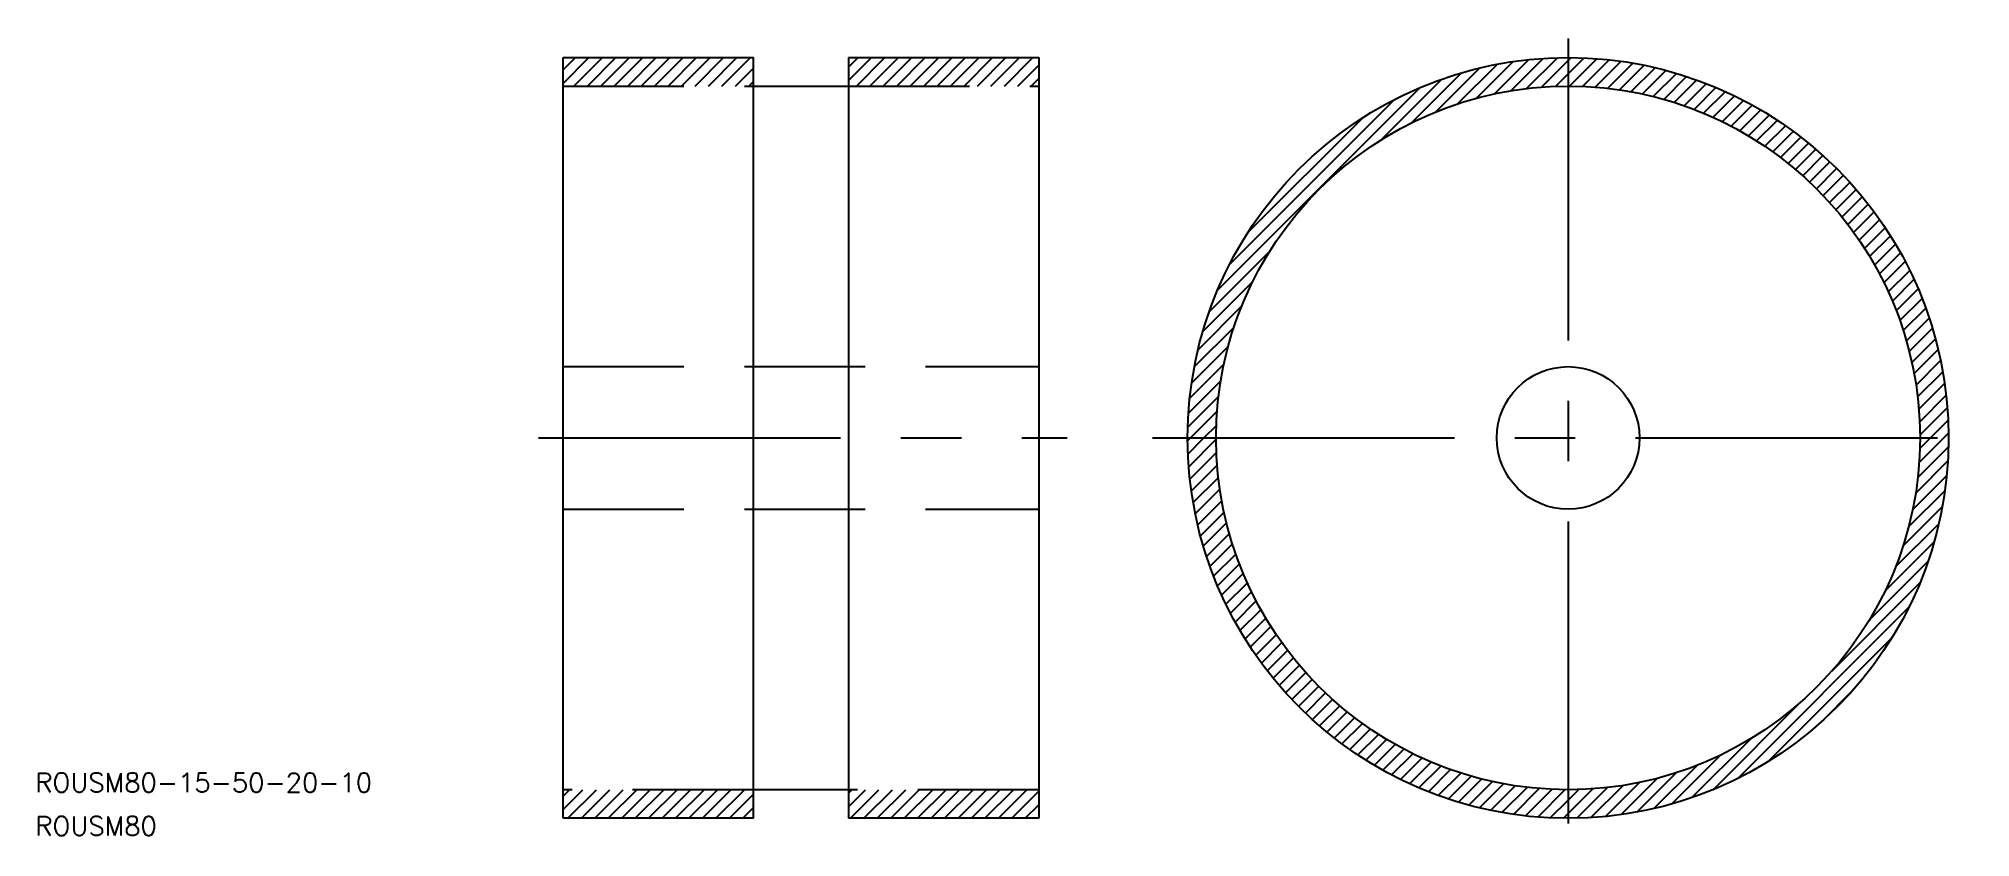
# Model space of a CAD drawing. Extents: x -7 to 196, y 10 to 94.
import ezdxf

# ---------------------------------------------------------------- set-up
doc = ezdxf.new("R2010")
doc.units = 0
doc.linetypes.add('CENTER', pattern=[50.8, 31.75, -6.35, 6.35, -6.35])
doc.linetypes.add('DASHED', pattern=[19.05, 12.7, -6.35])
doc.layers.get('0').update_dxf_attribs({"linetype": 'CONTINUOUS'})
doc.layers.add('CENTER', color=1, linetype='CENTER')
doc.styles.get("Standard").update_dxf_attribs({"font": 'txt.shx'})

# ---------------------------------------------------------------- blocks, each defined once
blk = doc.blocks.new('*X2')
at = {"color": 0, "linetype": 'CONTINUOUS'}
for p, q in [((48.08, 89.1), (50.79, 91.81)), ((48.08, 90.51), (49.38, 91.81)), ((49.21, 88.81), (52.21, 91.81)), ((50.62, 88.81), (53.62, 91.81)), ((52.04, 88.81), (55.04, 91.81)), ((53.45, 88.81), (56.45, 91.81)), ((54.86, 88.81), (57.86, 91.81)), ((56.28, 88.81), (59.28, 91.81)), ((57.69, 88.81), (60.69, 91.81)), ((59.11, 88.81), (62.11, 91.81)), ((60.52, 88.81), (63.52, 91.81)), ((61.94, 88.81), (64.94, 91.81)), ((63.35, 88.81), (66.35, 91.81)), ((64.76, 88.81), (67.76, 91.81)), ((78.08, 89.4), (80.49, 91.81)), ((78.08, 90.81), (79.08, 91.81)), ((78.91, 88.81), (81.91, 91.81)), ((80.32, 88.81), (83.32, 91.81)), ((81.73, 88.81), (84.73, 91.81)), ((83.15, 88.81), (86.15, 91.81)), ((84.56, 88.81), (87.56, 91.81)), ((85.98, 88.81), (88.98, 91.81)), ((87.39, 88.81), (90.39, 91.81)), ((88.81, 88.81), (91.81, 91.81)), ((90.22, 88.81), (93.22, 91.81)), ((91.63, 88.81), (94.63, 91.81)), ((93.05, 88.81), (96.05, 91.81)), ((94.46, 88.81), (97.46, 91.81)), ((145.96, 87.98), (149.57, 91.59)), ((147.71, 88.31), (151.12, 91.72)), ((149.36, 88.55), (152.6, 91.79)), ((150.92, 88.7), (153.73, 91.5)), ((153.73, 91.5), (154.03, 91.8)), ((153.73, 90.09), (155.41, 91.77)), ((153.86, 88.8), (156.74, 91.69)), ((155.24, 88.77), (158.04, 91.57)), ((156.58, 88.7), (159.3, 91.42)), ((66.18, 88.81), (68.08, 90.71)), ((95.88, 88.81), (98.08, 91.01)), ((97.29, 88.81), (98.08, 89.6)), ((134.05, 83.14), (140.45, 89.54)), ((137.27, 84.94), (142.53, 90.21)), ((139.84, 86.1), (144.46, 90.72)), ((142.08, 86.92), (146.26, 91.1)), ((144.1, 87.53), (147.95, 91.39)), ((152.42, 88.78), (153.73, 90.09)), ((157.87, 88.57), (160.52, 91.22)), ((159.12, 88.41), (161.71, 91)), ((160.34, 88.21), (162.87, 90.75)), ((161.52, 87.98), (164, 90.46)), ((162.66, 87.71), (165.11, 90.15)), ((163.78, 87.41), (166.18, 89.82)), ((164.87, 87.09), (167.24, 89.45)), ((67.59, 88.81), (68.08, 89.3)), ((116.89, 67.39), (138.14, 88.64)), ((118.13, 70.05), (135.49, 87.4)), ((165.93, 86.73), (168.27, 89.07)), ((166.97, 86.36), (169.27, 88.66)), ((167.98, 85.95), (170.26, 88.23)), ((168.96, 85.52), (171.22, 87.78)), ((120.04, 73.37), (132.16, 85.49)), ((169.92, 85.07), (172.16, 87.31)), ((170.86, 84.6), (173.08, 86.81)), ((171.78, 84.1), (173.98, 86.3)), ((172.68, 83.58), (174.86, 85.77)), ((173.55, 83.04), (175.72, 85.21)), ((174.41, 82.49), (176.57, 84.64)), ((175.24, 81.91), (177.39, 84.05)), ((176.06, 81.31), (178.2, 83.45)), ((176.85, 80.69), (178.99, 82.82)), ((177.63, 80.05), (179.76, 82.18)), ((178.39, 79.39), (180.51, 81.52)), ((179.12, 78.71), (181.25, 80.84)), ((179.84, 78.02), (181.96, 80.14)), ((180.54, 77.3), (182.66, 79.42)), ((181.22, 76.57), (183.34, 78.69)), ((181.88, 75.81), (184.01, 77.94)), ((182.52, 75.04), (184.65, 77.17)), ((183.14, 74.25), (185.28, 76.39)), ((183.75, 73.44), (185.89, 75.58)), ((184.33, 72.6), (186.48, 74.76)), ((184.89, 71.75), (187.06, 73.92)), ((116, 65.08), (122.39, 71.48)), ((185.43, 70.88), (187.61, 73.06)), ((185.95, 69.99), (188.15, 72.18)), ((186.45, 69.07), (188.66, 71.28)), ((186.93, 68.14), (189.16, 70.37)), ((187.38, 67.18), (189.64, 69.43)), ((115.33, 63), (120.59, 68.26)), ((187.82, 66.19), (190.09, 68.47)), ((188.22, 65.19), (190.52, 67.49)), ((114.82, 61.08), (119.43, 65.69)), ((188.61, 64.15), (190.94, 66.49)), ((188.96, 63.1), (191.32, 65.46)), ((114.43, 59.28), (118.61, 63.46)), ((189.29, 62.01), (191.69, 64.41)), ((189.59, 60.9), (192.03, 63.34)), ((114.15, 57.58), (118, 61.43)), ((189.86, 59.76), (192.34, 62.24)), ((190.1, 58.58), (192.63, 61.11)), ((113.94, 55.96), (117.55, 59.57)), ((190.31, 57.37), (192.89, 59.95)), ((113.81, 54.42), (117.22, 57.82)), ((190.47, 56.12), (193.12, 58.77)), ((190.6, 54.84), (193.31, 57.55)), ((113.74, 52.93), (116.99, 56.18)), ((190.69, 53.51), (193.47, 56.3)), ((190.73, 52.13), (193.6, 55.01)), ((114.03, 51.81), (116.83, 54.61)), ((115.44, 51.81), (116.75, 53.11)), ((191.81, 51.81), (193.68, 53.68)), ((113.73, 51.5), (114.03, 51.81)), ((113.76, 50.12), (115.44, 51.81)), ((113.84, 48.79), (116.73, 51.67)), ((190.49, 47.66), (193.72, 50.88)), ((190.64, 49.22), (193.23, 51.81)), ((190.71, 50.7), (191.81, 51.81)), ((193.23, 51.81), (193.72, 52.3)), ((113.96, 47.49), (116.76, 50.29)), ((114.12, 46.24), (116.84, 48.96)), ((190.27, 46.02), (193.66, 49.41)), ((114.31, 45.01), (116.96, 47.66)), ((189.96, 44.29), (193.53, 47.87)), ((114.53, 43.82), (117.12, 46.41)), ((114.79, 42.66), (117.32, 45.2)), ((189.52, 42.45), (193.34, 46.26)), ((115.07, 41.53), (117.56, 44.02)), ((115.38, 40.43), (117.82, 42.87)), ((188.15, 38.25), (192.7, 42.79)), ((188.94, 40.45), (193.07, 44.58)), ((115.72, 39.35), (118.12, 41.75)), ((116.08, 38.3), (118.45, 40.66)), ((187.06, 35.73), (192.21, 40.89)), ((116.46, 37.27), (118.8, 39.6)), ((185.38, 32.65), (191.56, 38.83)), ((116.87, 36.26), (119.18, 38.57)), ((117.3, 35.28), (119.58, 37.56)), ((117.75, 34.32), (120.01, 36.57)), ((181.45, 27.3), (190.71, 36.56)), ((118.23, 33.37), (120.46, 35.61)), ((118.72, 32.45), (120.94, 34.67)), ((119.23, 31.55), (121.43, 33.75)), ((119.77, 30.67), (121.95, 32.85)), ((171.57, 16), (189.53, 33.97)), ((120.32, 29.81), (122.49, 31.98)), ((120.89, 28.97), (123.05, 31.12)), ((174.76, 17.78), (187.75, 30.78)), ((121.48, 28.14), (123.63, 30.29)), ((122.09, 27.33), (124.23, 29.47)), ((122.71, 26.55), (124.85, 28.68)), ((123.36, 25.78), (125.48, 27.9)), ((124.02, 25.02), (126.14, 27.15)), ((124.7, 24.29), (126.82, 26.41)), ((125.39, 23.57), (127.52, 25.69)), ((126.11, 22.87), (128.23, 24.99)), ((180.29, 21.9), (183.64, 25.25)), ((126.84, 22.19), (128.96, 24.31)), ((127.59, 21.53), (129.72, 23.65)), ((128.36, 20.88), (130.49, 23.01)), ((129.14, 20.25), (131.28, 22.39)), ((168.97, 14.82), (178.23, 24.08)), ((129.95, 19.64), (132.1, 21.79)), ((130.77, 19.05), (132.93, 21.2)), ((131.61, 18.47), (133.78, 20.64)), ((132.47, 17.92), (134.65, 20.1)), ((133.35, 17.38), (135.55, 19.58)), ((134.25, 16.87), (136.46, 19.08)), ((135.17, 16.37), (137.4, 18.6)), ((164.64, 13.32), (169.8, 18.48)), ((166.7, 13.97), (172.89, 20.15)), ((136.1, 15.9), (138.36, 18.15)), ((137.06, 15.44), (139.34, 17.72)), ((138.04, 15.01), (140.35, 17.31)), ((139.05, 14.6), (141.38, 16.93)), ((140.07, 14.21), (142.44, 16.57)), ((160.96, 12.46), (165.08, 16.59)), ((162.74, 12.83), (167.28, 17.38)), ((48.08, 12.73), (50.16, 14.81)), ((48.08, 14.14), (48.75, 14.81)), ((48.57, 11.81), (51.57, 14.81)), ((49.99, 11.81), (52.99, 14.81)), ((51.4, 11.81), (54.4, 14.81)), ((52.82, 11.81), (55.82, 14.81)), ((54.23, 11.81), (57.23, 14.81)), ((55.65, 11.81), (58.65, 14.81)), ((57.06, 11.81), (60.06, 14.81)), ((58.47, 11.81), (61.47, 14.81)), ((59.89, 11.81), (62.89, 14.81)), ((61.3, 11.81), (64.3, 14.81)), ((62.72, 11.81), (65.72, 14.81)), ((64.13, 11.81), (67.13, 14.81)), ((65.55, 11.81), (68.08, 14.34)), ((78.08, 13.03), (79.86, 14.81)), ((78.08, 14.45), (78.44, 14.81)), ((78.27, 11.81), (81.27, 14.81)), ((79.69, 11.81), (82.69, 14.81)), ((81.1, 11.81), (84.1, 14.81)), ((82.52, 11.81), (85.52, 14.81)), ((83.93, 11.81), (86.93, 14.81)), ((85.34, 11.81), (88.34, 14.81)), ((86.76, 11.81), (89.76, 14.81)), ((88.17, 11.81), (91.17, 14.81)), ((89.59, 11.81), (92.59, 14.81)), ((91, 11.81), (94, 14.81)), ((92.42, 11.81), (95.42, 14.81)), ((93.83, 11.81), (96.83, 14.81)), ((95.24, 11.81), (98.08, 14.65)), ((141.12, 13.84), (143.52, 16.24)), ((142.2, 13.5), (144.63, 15.94)), ((143.3, 13.19), (145.78, 15.67)), ((144.42, 12.9), (146.95, 15.43)), ((145.58, 12.64), (148.16, 15.23)), ((146.77, 12.42), (149.41, 15.06)), ((147.98, 12.22), (150.69, 14.93)), ((149.24, 12.06), (152.02, 14.84)), ((150.53, 11.93), (153.4, 14.81)), ((153.73, 12.31), (156.32, 14.9)), ((153.73, 13.72), (154.83, 14.82)), ((154.65, 11.82), (157.87, 15.04)), ((156.13, 11.88), (159.51, 15.26)), ((157.66, 12), (161.24, 15.58)), ((159.27, 12.19), (163.09, 16.01)), ((66.96, 11.81), (68.08, 12.93)), ((96.66, 11.81), (98.08, 13.23)), ((151.86, 11.85), (153.73, 13.72)), ((153.23, 11.81), (153.73, 12.31)), ((98.07, 11.81), (98.08, 11.82))]:
    blk.add_line(p, q, dxfattribs=at)

msp = doc.modelspace()

# ---------------------------------------------------------------- linework, layer by layer
at = {"color": 7, "linetype": 'CONTINUOUS'}
for p, q in [((48.08, 11.81), (48.08, 91.81)), ((48.08, 91.81), (68.08, 91.81)), ((68.08, 11.81), (68.08, 91.81)), ((78.08, 91.81), (78.08, 11.81)), ((78.08, 91.81), (98.08, 91.81)), ((98.08, 91.81), (98.08, 11.81)), ((68.08, 88.81), (78.08, 88.81)), ((78.08, 14.81), (68.08, 14.81)), ((68.08, 11.81), (48.08, 11.81)), ((98.08, 11.81), (78.08, 11.81))]:
    msp.add_line(p, q, dxfattribs=at)
at = {"color": 3, "linetype": 'DASHED'}
for p, q in [((48.08, 88.81), (68.08, 88.81)), ((78.08, 88.81), (98.08, 88.81)), ((48.08, 59.31), (98.08, 59.31)), ((48.08, 44.31), (98.08, 44.31)), ((68.08, 14.81), (48.08, 14.81)), ((98.08, 14.81), (78.08, 14.81))]:
    msp.add_line(p, q, dxfattribs=at)
at = {"color": 7, "linetype": 'CONTINUOUS'}
for radius in [40, 37, 7.5]:
    msp.add_circle((153.73, 51.81), radius, dxfattribs=at)
at = {"layer": 'CENTER', "color": 1, "linetype": 'CENTER'}
for p, q in [((153.73, 93.81), (153.73, 9.81)), ((45.49, 51.81), (101.06, 51.81)), ((110.02, 51.81), (196.02, 51.81))]:
    msp.add_line(p, q, dxfattribs=at)

# ---------------------------------------------------------------- block references
at = {"color": 3, "linetype": 'CONTINUOUS'}
msp.add_blockref('*X2', (0, 0), dxfattribs=at)

# ---------------------------------------------------------------- texts
at = {"color": 7, "linetype": 'CONTINUOUS'}
for s, p in [('ROUSM80-15-50-20-10', (-7.41, 14.57)), ('ROUSM80', (-7.41, 10))]:
    msp.add_text(s, height=2, dxfattribs=at).set_placement(p)

doc.saveas('drawing.dxf')
